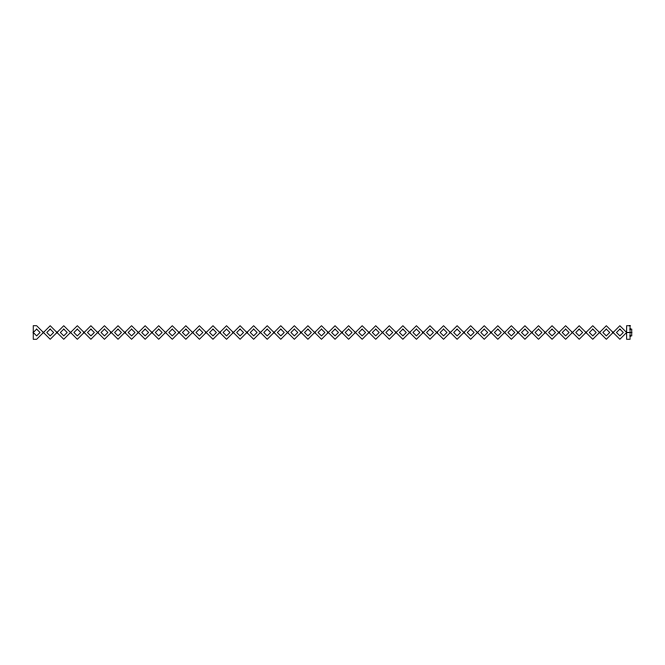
<?xml version="1.0" encoding="UTF-8"?>
<svg xmlns="http://www.w3.org/2000/svg" width="665" height="665" viewBox="0 0 665 665"><rect width="100%" height="100%" fill="white"/><g stroke="black" fill="none" stroke-linecap="round" stroke-linejoin="round"><path stroke-width="1" d="M626.663 332.5L619.88 339.283L606.322 325.717L592.756 339.283L579.19 325.717L565.624 339.283L552.066 325.717L538.5 339.283L524.934 325.717L511.368 339.283L497.811 325.717L484.245 339.283L470.679 325.717L457.121 339.283L443.555 325.717L429.989 339.283L416.423 325.717L402.865 339.283L389.299 325.717L375.733 339.283L362.167 325.717L348.61 339.283L335.044 325.717L321.478 339.283L307.912 325.717L294.354 339.283L280.788 325.717L267.222 339.283L253.664 325.717L240.098 339.283L226.532 325.717L212.966 339.283L199.409 325.717L185.843 339.283L172.277 325.717L158.711 339.283L145.153 325.717L131.587 339.283L118.021 325.717L104.463 339.283L90.897 325.717L77.331 339.283L63.765 325.717L50.208 339.283L36.642 325.717L33.25 325.717L33.25 339.283L36.642 339.283L50.208 325.717L63.765 339.283L77.331 325.717L90.897 339.283L104.463 325.717L118.021 339.283L131.587 325.717L145.153 339.283L158.711 325.717L172.277 339.283L185.843 325.717L199.409 339.283L212.966 325.717L226.532 339.283L240.098 325.717L253.664 339.283L267.222 325.717L280.788 339.283L294.354 325.717L307.912 339.283L321.478 325.717L335.044 339.283L348.61 325.717L362.167 339.283L375.733 325.717L389.299 339.283L402.865 325.717L416.423 339.283L429.989 325.717L443.555 339.283L457.121 325.717L470.679 339.283L484.245 325.717L497.811 339.283L511.368 325.717L524.934 339.283L538.5 325.717L552.066 339.283L565.624 325.717L579.19 339.283L592.756 325.717L606.322 339.283L619.88 325.717L626.663 332.5L631.75 332.5M630.054 329.109L631.75 329.109L631.75 335.892L630.054 335.892M36.642 329.109L33.25 332.5L36.642 335.892L40.033 332.5L36.642 329.109M50.208 329.109L46.816 332.5L50.208 335.892L53.599 332.5L50.208 329.109M63.765 329.109L60.374 332.5L63.765 335.892L67.157 332.5L63.765 329.109M77.331 329.109L73.94 332.5L77.331 335.892L80.723 332.5L77.331 329.109M90.897 329.109L87.506 332.5L90.897 335.892L94.289 332.5L90.897 329.109M104.463 329.109L101.072 332.5L104.463 335.892L107.855 332.5L104.463 329.109M118.021 329.109L114.629 332.5L118.021 335.892L121.412 332.5L118.021 329.109M131.587 329.109L128.195 332.5L131.587 335.892L134.978 332.5L131.587 329.109M145.153 329.109L141.761 332.5L145.153 335.892L148.544 332.5L145.153 329.109M158.711 329.109L155.327 332.5L158.711 335.892L162.102 332.5L158.711 329.109M172.277 329.109L168.885 332.5L172.277 335.892L175.668 332.5L172.277 329.109M185.843 329.109L182.451 332.5L185.843 335.892L189.234 332.5L185.843 329.109M199.409 329.109L196.017 332.5L199.409 335.892L202.8 332.5L199.409 329.109M212.966 329.109L209.575 332.5L212.966 335.892L216.358 332.5L212.966 329.109M226.532 329.109L223.141 332.5L226.532 335.892L229.924 332.5L226.532 329.109M240.098 329.109L236.707 332.5L240.098 335.892L243.49 332.5L240.098 329.109M253.664 329.109L250.273 332.5L253.664 335.892L257.056 332.5L253.664 329.109M267.222 329.109L263.83 332.5L267.222 335.892L270.613 332.5L267.222 329.109M280.788 329.109L277.396 332.5L280.788 335.892L284.179 332.5L280.788 329.109M294.354 329.109L290.962 332.5L294.354 335.892L297.745 332.5L294.354 329.109M307.912 329.109L304.528 332.5L307.912 335.892L311.303 332.5L307.912 329.109M321.478 329.109L318.086 332.5L321.478 335.892L324.869 332.5L321.478 329.109M335.044 329.109L331.652 332.5L335.044 335.892L338.435 332.5L335.044 329.109M348.61 329.109L345.218 332.5L348.61 335.892L352.001 332.5L348.61 329.109M362.167 329.109L358.776 332.5L362.167 335.892L365.559 332.5L362.167 329.109M375.733 329.109L372.342 332.5L375.733 335.892L379.125 332.5L375.733 329.109M389.299 329.109L385.908 332.5L389.299 335.892L392.691 332.5L389.299 329.109M402.865 329.109L399.474 332.5L402.865 335.892L406.257 332.5L402.865 329.109M416.423 329.109L413.031 332.5L416.423 335.892L419.815 332.5L416.423 329.109M429.989 329.109L426.598 332.5L429.989 335.892L433.381 332.5L429.989 329.109M443.555 329.109L440.163 332.5L443.555 335.892L446.946 332.5L443.555 329.109M457.121 329.109L453.73 332.5L457.121 335.892L460.504 332.5L457.121 329.109M470.679 329.109L467.287 332.5L470.679 335.892L474.07 332.5L470.679 329.109M484.245 329.109L480.853 332.5L484.245 335.892L487.636 332.5L484.245 329.109M497.811 329.109L494.419 332.5L497.811 335.892L501.202 332.5L497.811 329.109M511.368 329.109L507.977 332.5L511.368 335.892L514.76 332.5L511.368 329.109M524.934 329.109L521.543 332.5L524.934 335.892L528.326 332.5L524.934 329.109M538.5 329.109L535.109 332.5L538.5 335.892L541.892 332.5L538.5 329.109M552.066 329.109L548.675 332.5L552.066 335.892L555.458 332.5L552.066 329.109M565.624 329.109L562.233 332.5L565.624 335.892L569.016 332.5L565.624 329.109M579.19 329.109L575.799 332.5L579.19 335.892L582.582 332.5L579.19 329.109M592.756 329.109L589.365 332.5L592.756 335.892L596.148 332.5L592.756 329.109M606.322 329.109L602.931 332.5L606.322 335.892L609.705 332.5L606.322 329.109M619.88 329.109L616.488 332.5L619.88 335.892L623.271 332.5L619.88 329.109M630.054 325.717L626.663 325.717L626.663 339.283L630.054 339.283L630.054 325.717"/></g></svg>
